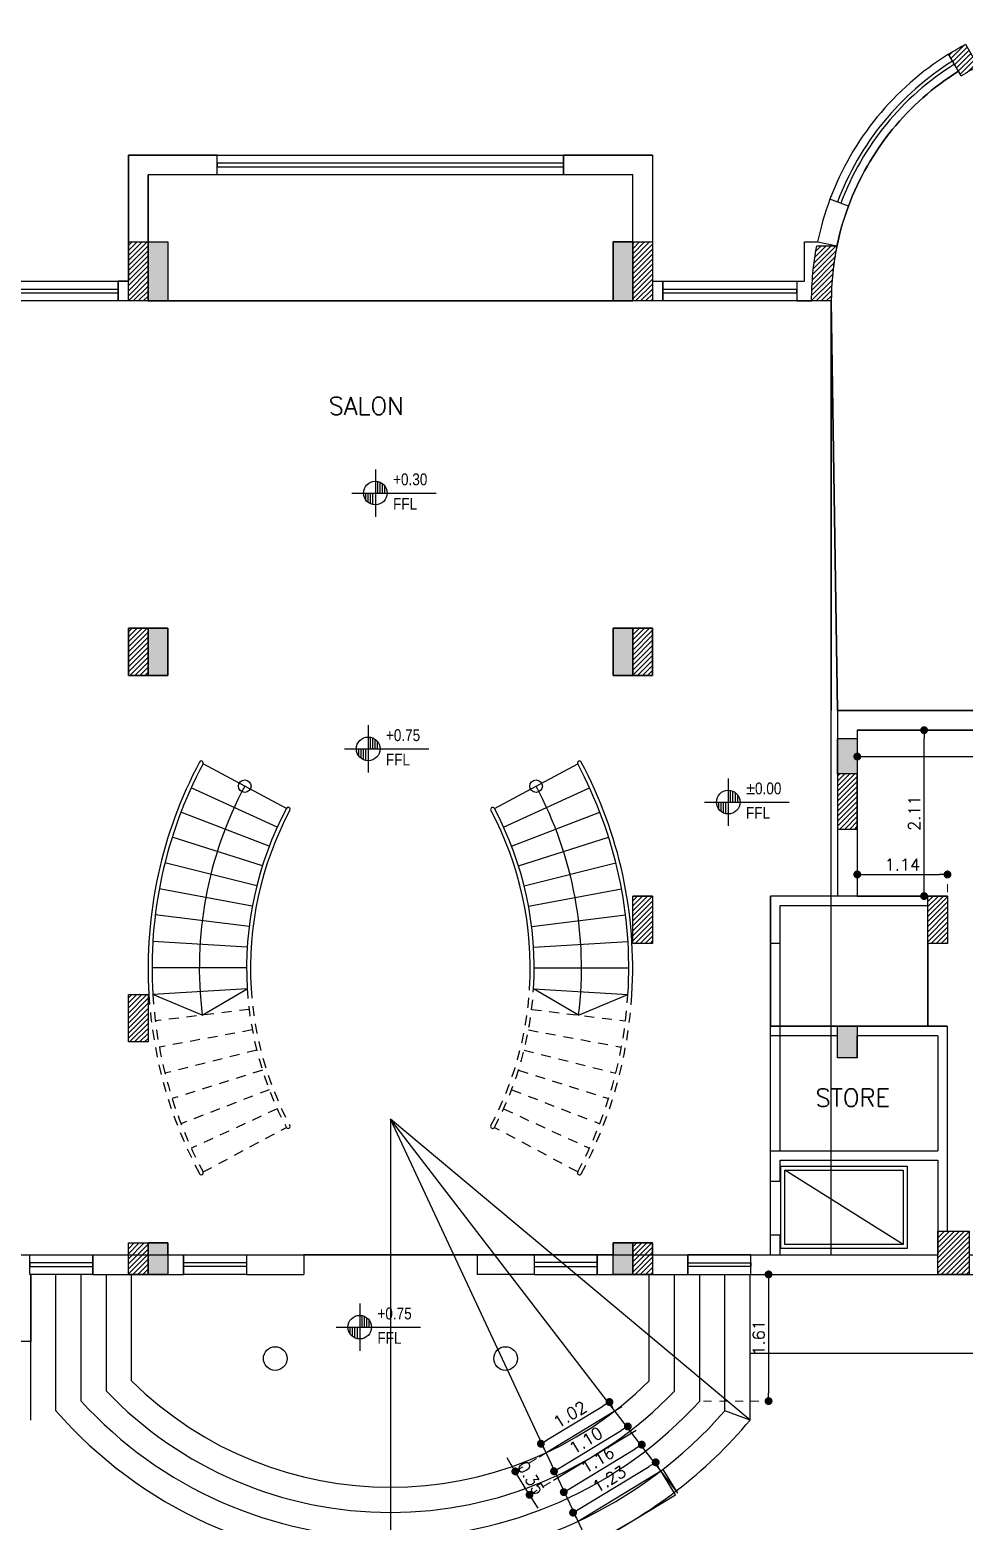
# Model space of a CAD drawing. Header units: metres. Extents: x 2217 to 2595, y -381 to -273.
# Drawn here: x 2545.31 to 2557.17, y -358.54 to -339.62 of the extents above; entities that cross this region are included whole.
import ezdxf

# ---------------------------------------------------------------- set-up
doc = ezdxf.new("R2010")
doc.units = ezdxf.units.M
doc.header["$LTSCALE"] = 0.5
doc.header["$MEASUREMENT"] = 0
doc.header["$PDMODE"] = 3
doc.header["$PDSIZE"] = -1
doc.linetypes.add('DOT2', pattern=[0.125, 0, -0.125])
doc.linetypes.add('HIDDEN', pattern=[0.375, 0.25, -0.125])
for name, color, linetype in [('A-COL', 11, 'Continuous'), ('A-COLH', 1, 'Continuous'), ('A-LVL', 4, 'Continuous'), ('A-LVL-50', 4, 'Continuous'), ('A-STR', 115, 'Continuous'), ('A-WIN', 132, 'Continuous'), ('ceramic', 6, 'Continuous')]:
    doc.layers.add(name, color=color, linetype=linetype)
doc.layers.add('A-Wall', color=7, linetype='Continuous', lineweight=30)
doc.styles.add('ROMANS', font='romans.shx')
doc.styles.add('S100', font='romans.shx', dxfattribs={"width": 0.9})
doc.styles.add('TECHNIC', font='technic_.ttf')
doc.dimstyles.new('dim50', dxfattribs={"dimscale": 50, "dimtxt": 0.003, "dimasz": 0.002, "dimexe": 0.001, "dimexo": 0.001, "dimgap": 0.001, "dimtad": 1, "dimzin": 0, "dimdsep": 46, "dimtxsty": 'ROMANS', "dimblk": 'DOT', "dimcen": 0, "dimclrd": 5, "dimclre": 1, "dimclrt": 7, "dimadec": 0, "dimazin": 0, "dimtfac": 1, "dimtix": 1, "dimtmove": 2, "dimatfit": 3, "dimldrblk": 'DTICK', "dimfxl": 1, "dimtolj": 1, "dimtzin": 0, "dimlwe": 20, "dimarcsym": 0})
pattern_1 = [(45, (-727.746475, -1998.83578), (-0.0318198052, 0.0318198052), [])]
pattern_2 = [(45, (-745.896475, -1998.83578), (-0.0318198052, 0.0318198052), [])]

# ---------------------------------------------------------------- blocks, each defined once
blk = doc.blocks.new('A$C1746cf11')
at = {"layer": 'A-COL', "ltscale": 0.5}
h = blk.add_hatch(color=4, dxfattribs=at)
h.paths.add_polyline_path([(12.25, 13.1), (12, 13.1), (12, 12.7), (12.25, 12.7)])
h.paths.add_polyline_path([(12.25, 12.7), (12, 12.7), (12, 12.35), (12.25, 12.35)])
h = blk.add_hatch(color=4, dxfattribs=at)
h.paths.add_polyline_path([(18.15, 13.1), (17.9, 13.1), (17.9, 12.7), (18.15, 12.7)])
h.paths.add_polyline_path([(18.15, 12.7), (17.9, 12.7), (17.9, 12.35), (18.15, 12.35)])
h = blk.add_hatch(color=4, dxfattribs=at)
h.paths.add_polyline_path([(12.25, 8.2), (12, 8.2), (12, 7.9), (12.25, 7.9)])
h.paths.add_polyline_path([(12.25, 7.9), (12, 7.9), (12, 7.6), (12.25, 7.6)])
h = blk.add_hatch(color=4, dxfattribs=at)
h.paths.add_polyline_path([(18.15, 8.2), (17.9, 8.2), (17.9, 7.9), (18.15, 7.9)])
h.paths.add_polyline_path([(18.15, 7.9), (17.9, 7.9), (17.9, 7.6), (18.15, 7.6)])
for points in [[(21, 6.35), (20.75, 6.35), (20.75, 6.8), (21, 6.8)], [(21, 3.148), (20.88, 3.148), (20.88, 3.148), (20.75, 3.148), (20.75, 2.748), (21, 2.748)]]:
    blk.add_hatch(color=4, dxfattribs=at).paths.add_polyline_path(points)
h = blk.add_hatch(color=4, dxfattribs=at)
h.paths.add_polyline_path([(12.25, 0.4), (12, 0.4), (12, 0.3), (12.25, 0.3)])
h.paths.add_polyline_path([(12.25, 0.3), (12, 0.3), (12, 0), (12.25, 0)])
h = blk.add_hatch(color=4, dxfattribs=at)
h.paths.add_polyline_path([(18.15, 0.4), (17.9, 0.4), (17.9, 0.3), (18.15, 0.3)])
h.paths.add_polyline_path([(18.15, 0.3), (17.9, 0.3), (17.9, 0), (18.15, 0)])
at = {"layer": 'A-COLH', "ltscale": 0.5}
h = blk.add_hatch(dxfattribs=at)
h.set_pattern_fill('ANSI31', color=256, scale=0.36)
h.set_pattern_definition(pattern_2)
h.paths.add_polyline_path([(11.75, 13.1), (12, 13.1), (12, 12.35), (11.75, 12.35)])
h = blk.add_hatch(dxfattribs=at)
h.set_pattern_fill('ANSI31', color=256, scale=0.36)
h.set_pattern_definition(pattern_1)
h.paths.add_polyline_path([(18.15, 13.1), (18.4, 13.1), (18.4, 12.35), (18.15, 12.35)])
h = blk.add_hatch(dxfattribs=at)
h.set_pattern_fill('ANSI31', color=256, scale=0.36)
h.set_pattern_definition(pattern_1)
edge = h.paths.add_edge_path()
edge.add_line((20.67, 12.35), (20.42, 12.35))
edge.add_arc((24.11, 12.35), 3.69, 169.0646, 180, ccw=False)
edge.add_line((20.487, 13.05), (20.742, 13.05))
edge.add_arc((24.11, 12.35), 3.44, 168.259, 180)
h = blk.add_hatch(dxfattribs=at)
h.set_pattern_fill('ANSI31', color=256, scale=0.36)
h.set_pattern_definition(pattern_2)
h.paths.add_polyline_path([(11.75, 8.2), (12, 8.2), (12, 7.6), (11.75, 7.6)])
h = blk.add_hatch(dxfattribs=at)
h.set_pattern_fill('ANSI31', color=256, scale=0.36)
h.set_pattern_definition(pattern_1)
h.paths.add_polyline_path([(18.15, 8.2), (18.4, 8.2), (18.4, 7.6), (18.15, 7.6)])
h = blk.add_hatch(dxfattribs=at)
h.set_pattern_fill('ANSI31', color=256, scale=0.36)
h.set_pattern_definition(pattern_1)
h.paths.add_polyline_path([(21, 6.35), (20.75, 6.35), (20.75, 5.65), (21, 5.65)])
h = blk.add_hatch(dxfattribs=at)
h.set_pattern_fill('ANSI31', color=256, scale=0.36)
h.set_pattern_definition(pattern_1)
h.paths.add_polyline_path([(18.15, 4.8), (18.4, 4.8), (18.4, 4.2), (18.15, 4.2)])
h = blk.add_hatch(dxfattribs=at)
h.set_pattern_fill('ANSI31', color=256, scale=0.36)
h.set_pattern_definition(pattern_1)
h.paths.add_polyline_path([(21.895, 4.8), (22.145, 4.8), (22.145, 4.2), (21.895, 4.2)])
h = blk.add_hatch(dxfattribs=at)
h.set_pattern_fill('ANSI31', color=256, scale=0.36)
h.set_pattern_definition(pattern_2)
h.paths.add_polyline_path([(11.75, 3.55), (12, 3.55), (12, 2.95), (11.75, 2.95)])
h = blk.add_hatch(dxfattribs=at)
h.set_pattern_fill('ANSI31', color=256, scale=0.36)
h.set_pattern_definition(pattern_2)
h.paths.add_polyline_path([(11.75, 0.4), (12, 0.4), (12, 0), (11.75, 0)])
h = blk.add_hatch(dxfattribs=at)
h.set_pattern_fill('ANSI31', color=256, scale=0.36)
h.set_pattern_definition(pattern_1)
h.paths.add_polyline_path([(18.15, 0.4), (18.4, 0.4), (18.4, 0), (18.15, 0)])
h = blk.add_hatch(dxfattribs=at)
h.set_pattern_fill('ANSI31', color=256, scale=0.36)
h.set_pattern_definition(pattern_1)
h.paths.add_polyline_path([(22.02, 0.55), (22.42, 0.55), (22.42, 0), (22.02, 0)])
at = {"layer": 'A-COL', "ltscale": 0.5}
for points in [[(11.75, 13.1), (12, 13.1), (12, 12.35), (11.75, 12.35)], [(12, 13.1), (12.25, 13.1), (12.25, 12.35), (12, 12.35)], [(17.9, 13.1), (18.15, 13.1), (18.15, 12.35), (17.9, 12.35)], [(18.15, 13.1), (18.4, 13.1), (18.4, 12.35), (18.15, 12.35)], [(11.75, 8.2), (12, 8.2), (12, 7.6), (11.75, 7.6)], [(12, 8.2), (12.25, 8.2), (12.25, 7.6), (12, 7.6)], [(17.9, 8.2), (18.15, 8.2), (18.15, 7.6), (17.9, 7.6)], [(18.15, 8.2), (18.4, 8.2), (18.4, 7.6), (18.15, 7.6)], [(21, 6.35), (20.75, 6.35), (20.75, 6.8), (21, 6.8)], [(20.75, 5.65), (21, 5.65), (21, 5.8), (21, 6.35), (20.75, 6.35)], [(18.15, 4.8), (18.4, 4.8), (18.4, 4.2), (18.15, 4.2)], [(21.895, 4.8), (22.145, 4.8), (22.145, 4.2), (21.895, 4.2)], [(11.75, 3.55), (12, 3.55), (12, 2.95), (11.75, 2.95)], [(20.75, 3.148), (21, 3.148), (21, 2.748), (20.75, 2.748)], [(11.75, 0.4), (12, 0.4), (12, 0), (11.75, 0)], [(12, 0.4), (12.25, 0.4), (12.25, 0), (12, 0)], [(17.9, 0.4), (18.15, 0.4), (18.15, 0), (17.9, 0)], [(18.15, 0.4), (18.4, 0.4), (18.4, 0), (18.15, 0)], [(22.02, 0.55), (22.42, 0.55), (22.42, 0), (22.02, 0)]]:
    blk.add_lwpolyline(points, close=True, dxfattribs=at)
blk.add_lwpolyline([(20.67, 12.35), (20.42, 12.35, -0.047751), (20.487, 13.05), (20.742, 13.05, 0.051275)], format="xyb", close=True, dxfattribs=at)
blk = doc.blocks.new('LEV')
for p, q in [((0, 400), (0, -400)), ((-400, 0), (1028, 0)), ((-160, -120), (-160, 0)), ((-120, -160), (-120, 0)), ((-80, -183), (-80, 0)), ((-40, -196), (-40, 0)), ((40, 0), (40, 196)), ((80, 0), (80, 183)), ((120, 0), (120, 160)), ((160, 0), (160, 120))]:
    blk.add_line(p, q)
blk.add_circle((0, 0), 200)
at = {"style": 'S100', "width": 0.9, "flags": 12}
for tag, p in [('L', (300, 132)), ('P', (300, -392))]:
    blk.add_attdef(tag, p, '', height=200, dxfattribs=at)
blk = doc.blocks.new('_Dot')
at = {"color": 0, "linetype": 'ByBlock', "lineweight": -2}
blk.add_line((-0.5, 0), (-1, 0), dxfattribs=at)
at = {"color": 0, "linetype": 'ByBlock', "const_width": 0.5}
blk.add_lwpolyline([(-0.25, 0, 1), (0.25, 0, 1)], format="xyb", close=True, dxfattribs=at)
blk = doc.blocks.new('*D279')
at = {"layer": 'A-Wall', "color": 1, "linetype": 'DOT2', "lineweight": 20, "ltscale": 0.5, "transparency": 16777216}
for p, q in [((2556.599, -348.508), (2556.711, -348.508)), ((2556.599, -350.613), (2556.711, -350.613))]:
    blk.add_line(p, q, dxfattribs=at)
at = {"layer": 'A-Wall', "color": 5, "lineweight": -2, "ltscale": 0.5, "transparency": 16777216}
blk.add_line((2556.661, -350.513), (2556.661, -348.608), dxfattribs=at)
at = {"layer": 'DEFPOINTS', "color": 0, "ltscale": 0.5, "transparency": 16777216}
for p in [(2556.549, -348.508), (2556.661, -348.508), (2556.549, -350.613)]:
    blk.add_point(p, dxfattribs=at)
at = {"layer": 'A-Wall', "color": 5, "lineweight": -2, "ltscale": 0.5, "transparency": 16777216, "xscale": 0.1, "yscale": 0.1, "zscale": 0.1}
for p, rotation in [((2556.661, -348.508), 90), ((2556.661, -350.613), 270)]:
    blk.add_blockref('_Dot', p, dxfattribs=dict(at, rotation=rotation))
at = {"layer": 'A-Wall', "color": 7, "ltscale": 0.5, "transparency": 16777216, "insert": (2556.536, -349.561), "char_height": 0.15, "attachment_point": 5, "rotation": 90, "style": 'ROMANS'}
blk.add_mtext('\\A1;2.11', dxfattribs=at)
blk = doc.blocks.new('DTICK')
for p, q in [((-1.21, 0), (1.21, 0)), ((0, 1.21), (0, -1.21))]:
    blk.add_line(p, q)
at = {"color": 3}
blk.add_line((-0.63, -0.63), (0.63, 0.63), dxfattribs=at)
blk = doc.blocks.new('*D280')
at = {"layer": 'A-Wall', "color": 1, "linetype": 'DOT2', "lineweight": 20, "ltscale": 0.5, "transparency": 16777216}
for p, q in [((2555.813, -348.558), (2555.813, -348.893)), ((2560.688, -348.808), (2560.688, -348.893))]:
    blk.add_line(p, q, dxfattribs=at)
at = {"layer": 'A-Wall', "color": 5, "lineweight": -2, "ltscale": 0.5, "transparency": 16777216}
blk.add_line((2555.913, -348.843), (2560.588, -348.843), dxfattribs=at)
at = {"layer": 'DEFPOINTS', "color": 0, "ltscale": 0.5, "transparency": 16777216}
for p in [(2555.813, -348.508), (2560.688, -348.758), (2560.688, -348.843)]:
    blk.add_point(p, dxfattribs=at)
at = {"layer": 'A-Wall', "color": 5, "lineweight": -2, "ltscale": 0.5, "transparency": 16777216, "xscale": 0.1, "yscale": 0.1, "zscale": 0.1, "rotation": 180}
blk.add_blockref('_Dot', (2555.813, -348.843), dxfattribs=at)
at = {"layer": 'A-Wall', "color": 5, "lineweight": -2, "ltscale": 0.5, "transparency": 16777216, "xscale": 0.1, "yscale": 0.1, "zscale": 0.1}
blk.add_blockref('_Dot', (2560.688, -348.843), dxfattribs=at)
at = {"layer": 'A-Wall', "color": 7, "ltscale": 0.5, "transparency": 16777216, "insert": (2558.251, -348.718), "char_height": 0.15, "attachment_point": 5, "style": 'ROMANS'}
blk.add_mtext('\\A1;4.87', dxfattribs=at)
blk = doc.blocks.new('*D281')
at = {"layer": 'A-Wall', "color": 1, "linetype": 'DOT2', "lineweight": 20, "ltscale": 0.5, "transparency": 16777216}
for p, q in [((2555.813, -350.563), (2555.813, -350.289)), ((2556.958, -350.563), (2556.958, -350.289))]:
    blk.add_line(p, q, dxfattribs=at)
at = {"layer": 'A-Wall', "color": 5, "lineweight": -2, "ltscale": 0.5, "transparency": 16777216}
blk.add_line((2555.913, -350.339), (2556.858, -350.339), dxfattribs=at)
at = {"layer": 'DEFPOINTS', "color": 0, "ltscale": 0.5, "transparency": 16777216}
for p in [(2556.958, -350.339), (2555.813, -350.613), (2556.958, -350.613)]:
    blk.add_point(p, dxfattribs=at)
at = {"layer": 'A-Wall', "color": 5, "lineweight": -2, "ltscale": 0.5, "transparency": 16777216, "xscale": 0.1, "yscale": 0.1, "zscale": 0.1, "rotation": 180}
blk.add_blockref('_Dot', (2555.813, -350.339), dxfattribs=at)
at = {"layer": 'A-Wall', "color": 5, "lineweight": -2, "ltscale": 0.5, "transparency": 16777216, "xscale": 0.1, "yscale": 0.1, "zscale": 0.1}
blk.add_blockref('_Dot', (2556.958, -350.339), dxfattribs=at)
at = {"layer": 'A-Wall', "color": 7, "ltscale": 0.5, "transparency": 16777216, "insert": (2556.386, -350.214), "char_height": 0.15, "attachment_point": 5, "style": 'ROMANS'}
blk.add_mtext('\\A1;1.14', dxfattribs=at)
blk = doc.blocks.new('*D285')
at = {"layer": 'A-Wall', "color": 1, "linetype": 'DOT2', "lineweight": 20, "ltscale": 0.5, "transparency": 16777216}
for p, q in [((2553.863, -355.413), (2554.737, -355.413)), ((2553.863, -357.02), (2554.737, -357.02))]:
    blk.add_line(p, q, dxfattribs=at)
at = {"layer": 'A-Wall', "color": 5, "lineweight": -2, "ltscale": 0.5, "transparency": 16777216}
blk.add_line((2554.687, -355.513), (2554.687, -356.92), dxfattribs=at)
at = {"layer": 'DEFPOINTS', "color": 0, "ltscale": 0.5, "transparency": 16777216}
for p in [(2553.813, -355.413), (2553.813, -357.02), (2554.687, -357.02)]:
    blk.add_point(p, dxfattribs=at)
at = {"layer": 'A-Wall', "color": 5, "lineweight": -2, "ltscale": 0.5, "transparency": 16777216, "xscale": 0.1, "yscale": 0.1, "zscale": 0.1}
for p, rotation in [((2554.687, -355.413), 90), ((2554.687, -357.02), 270)]:
    blk.add_blockref('_Dot', p, dxfattribs=dict(at, rotation=rotation))
at = {"layer": 'A-Wall', "color": 7, "ltscale": 0.5, "transparency": 16777216, "insert": (2554.562, -356.217), "char_height": 0.15, "attachment_point": 5, "rotation": 90, "style": 'ROMANS'}
blk.add_mtext('\\A1;1.61', dxfattribs=at)
blk = doc.blocks.new('*D286')
at = {"layer": 'A-Wall', "color": 1, "linetype": 'DOT2', "lineweight": 20, "ltscale": 0.5, "transparency": 16777216}
for p, q in [((2553.295, -357.863), (2553.229, -357.754)), ((2552.246, -358.501), (2552.18, -358.392))]:
    blk.add_line(p, q, dxfattribs=at)
at = {"layer": 'A-Wall', "color": 5, "lineweight": -2, "ltscale": 0.5, "transparency": 16777216}
blk.add_line((2552.291, -358.383), (2553.17, -357.849), dxfattribs=at)
at = {"layer": 'DEFPOINTS', "color": 0, "ltscale": 0.5, "transparency": 16777216}
for p in [(2553.255, -357.797), (2553.321, -357.905), (2552.272, -358.544)]:
    blk.add_point(p, dxfattribs=at)
at = {"layer": 'A-Wall', "color": 5, "lineweight": -2, "ltscale": 0.5, "transparency": 16777216, "xscale": 0.1, "yscale": 0.1, "zscale": 0.1}
for p, rotation in [((2553.255, -357.797), 31.30434731617719), ((2552.206, -358.435), 211.3043473161772)]:
    blk.add_blockref('_Dot', p, dxfattribs=dict(at, rotation=rotation))
at = {"layer": 'A-Wall', "color": 7, "ltscale": 0.5, "transparency": 16777216, "insert": (2552.666, -358.009), "char_height": 0.15, "attachment_point": 5, "rotation": 31.3043, "style": 'ROMANS'}
blk.add_mtext('\\A1;1.23', dxfattribs=at)
blk = doc.blocks.new('*D287')
at = {"layer": 'A-Wall', "color": 5, "lineweight": -2, "ltscale": 0.5, "transparency": 16777216}
blk.add_line((2552.05, -357.859), (2552.815, -357.393), dxfattribs=at)
at = {"layer": 'A-Wall', "color": 1, "linetype": 'DOT2', "lineweight": 20, "ltscale": 0.5, "transparency": 16777216}
for p, q in [((2552.924, -357.379), (2552.875, -357.299)), ((2551.988, -357.948), (2551.939, -357.868))]:
    blk.add_line(p, q, dxfattribs=at)
at = {"layer": 'DEFPOINTS', "color": 0, "ltscale": 0.5, "transparency": 16777216}
for p in [(2552.901, -357.342), (2552.949, -357.422), (2552.014, -357.991)]:
    blk.add_point(p, dxfattribs=at)
at = {"layer": 'A-Wall', "color": 5, "lineweight": -2, "ltscale": 0.5, "transparency": 16777216, "xscale": 0.1, "yscale": 0.1, "zscale": 0.1}
for p, rotation in [((2552.901, -357.342), 31.30434731654671), ((2551.965, -357.911), 211.3043473165467)]:
    blk.add_blockref('_Dot', p, dxfattribs=dict(at, rotation=rotation))
at = {"layer": 'A-Wall', "color": 7, "ltscale": 0.5, "transparency": 16777216, "insert": (2552.368, -357.519), "char_height": 0.15, "attachment_point": 5, "rotation": 31.3043, "style": 'ROMANS'}
blk.add_mtext('\\A1;1.10', dxfattribs=at)
blk = doc.blocks.new('*D288')
at = {"layer": 'A-Wall', "color": 1, "linetype": 'DOT2', "lineweight": 20, "ltscale": 0.5, "transparency": 16777216}
for p, q in [((2552.71, -357.102), (2552.642, -356.989)), ((2551.84, -357.631), (2551.771, -357.518))]:
    blk.add_line(p, q, dxfattribs=at)
at = {"layer": 'A-Wall', "color": 5, "lineweight": -2, "ltscale": 0.5, "transparency": 16777216}
blk.add_line((2551.882, -357.509), (2552.582, -357.084), dxfattribs=at)
at = {"layer": 'DEFPOINTS', "color": 0, "ltscale": 0.5, "transparency": 16777216}
for p in [(2552.668, -357.032), (2552.736, -357.144), (2551.866, -357.674)]:
    blk.add_point(p, dxfattribs=at)
at = {"layer": 'A-Wall', "color": 5, "lineweight": -2, "ltscale": 0.5, "transparency": 16777216, "xscale": 0.1, "yscale": 0.1, "zscale": 0.1}
for p, rotation in [((2552.668, -357.032), 31.30434731652758), ((2551.797, -357.561), 211.3043473165276)]:
    blk.add_blockref('_Dot', p, dxfattribs=dict(at, rotation=rotation))
at = {"layer": 'A-Wall', "color": 7, "ltscale": 0.5, "transparency": 16777216, "insert": (2552.167, -357.19), "char_height": 0.15, "attachment_point": 5, "rotation": 31.3043, "style": 'ROMANS'}
blk.add_mtext('\\A1;1.02', dxfattribs=at)
blk = doc.blocks.new('*D289')
at = {"layer": 'A-Wall', "color": 1, "linetype": 'DOT2', "lineweight": 20, "ltscale": 0.5, "transparency": 16777216}
for p, q in [((2553.1, -357.609), (2553.052, -357.53)), ((2552.111, -358.211), (2552.062, -358.132))]:
    blk.add_line(p, q, dxfattribs=at)
at = {"layer": 'A-Wall', "color": 5, "lineweight": -2, "ltscale": 0.5, "transparency": 16777216}
blk.add_line((2552.174, -358.123), (2552.993, -357.625), dxfattribs=at)
at = {"layer": 'DEFPOINTS', "color": 0, "ltscale": 0.5, "transparency": 16777216}
for p in [(2553.078, -357.573), (2553.126, -357.652), (2552.137, -358.254)]:
    blk.add_point(p, dxfattribs=at)
at = {"layer": 'A-Wall', "color": 5, "lineweight": -2, "ltscale": 0.5, "transparency": 16777216, "xscale": 0.1, "yscale": 0.1, "zscale": 0.1}
for p, rotation in [((2553.078, -357.573), 31.30434731653221), ((2552.088, -358.175), 211.3043473165322)]:
    blk.add_blockref('_Dot', p, dxfattribs=dict(at, rotation=rotation))
at = {"layer": 'A-Wall', "color": 7, "ltscale": 0.5, "transparency": 16777216, "insert": (2552.518, -357.767), "char_height": 0.15, "attachment_point": 5, "rotation": 31.3043, "style": 'ROMANS'}
blk.add_mtext('\\A1;1.16', dxfattribs=at)
blk = doc.blocks.new('*D290')
at = {"layer": 'A-Wall', "color": 1, "linetype": 'DOT2', "lineweight": 20, "ltscale": 0.5, "transparency": 16777216}
for p, q in [((2552.253, -357.438), (2551.431, -357.938)), ((2552.434, -357.736), (2551.611, -358.236))]:
    blk.add_line(p, q, dxfattribs=at)
at = {"layer": 'A-Wall', "color": 5, "lineweight": -2, "ltscale": 0.5, "transparency": 16777216}
for p, q in [((2551.422, -357.827), (2551.37, -357.741)), ((2551.654, -358.21), (2551.473, -357.912)), ((2551.706, -358.295), (2551.758, -358.38))]:
    blk.add_line(p, q, dxfattribs=at)
at = {"layer": 'DEFPOINTS', "color": 0, "ltscale": 0.5, "transparency": 16777216}
for p in [(2552.296, -357.412), (2552.476, -357.71), (2551.473, -357.912)]:
    blk.add_point(p, dxfattribs=at)
at = {"layer": 'A-Wall', "color": 5, "lineweight": -2, "ltscale": 0.5, "transparency": 16777216, "xscale": 0.1, "yscale": 0.1, "zscale": 0.1}
for p, rotation in [((2551.473, -357.912), 301.3043473165653), ((2551.654, -358.21), 121.3043473165652)]:
    blk.add_blockref('_Dot', p, dxfattribs=dict(at, rotation=rotation))
at = {"layer": 'A-Wall', "color": 7, "ltscale": 0.5, "transparency": 16777216, "insert": (2551.671, -357.996), "char_height": 0.15, "attachment_point": 5, "rotation": 301.3043, "style": 'ROMANS'}
blk.add_mtext('\\A1;0.35', dxfattribs=at)
blk = doc.blocks.new('*D318')
at = {"layer": 'ceramic', "color": 5, "lineweight": -2, "ltscale": 0.5, "transparency": 16777216}
for p, q in [((2571.034, -352.616), (2574.918, -348.658)), ((2281.125, -354.984), (2281.125, -356.062))]:
    blk.add_line(p, q, dxfattribs=at)
at = {"layer": 'ceramic', "color": 1, "linetype": 'DOT2', "lineweight": 20, "ltscale": 0.5, "transparency": 16777216}
for p, q in [((2574.955, -348.554), (2574.953, -348.551)), ((2570.931, -352.655), (2570.928, -352.653)), ((2281.34, -354.884), (2281.075, -354.884)), ((2281.34, -356.162), (2281.075, -356.162))]:
    blk.add_line(p, q, dxfattribs=at)
at = {"layer": 'DEFPOINTS', "color": 0, "ltscale": 0.5, "transparency": 16777216}
for p in [(2574.988, -348.586), (2574.991, -348.589), (2570.966, -352.69), (2281.39, -354.884), (2281.125, -356.162), (2281.39, -356.162)]:
    blk.add_point(p, dxfattribs=at)
at = {"layer": 'ceramic', "color": 5, "lineweight": -2, "ltscale": 0.5, "transparency": 16777216, "xscale": 0.1, "yscale": 0.1, "zscale": 0.1}
for p, rotation in [((2574.988, -348.586), 45.54088658833057), ((2570.964, -352.688), 225.5408865883306), ((2281.125, -354.884), 90), ((2281.125, -356.162), 270)]:
    blk.add_blockref('_Dot', p, dxfattribs=dict(at, rotation=rotation))
at = {"layer": 'ceramic', "color": 7, "ltscale": 0.5, "transparency": 16777216, "char_height": 0.15, "attachment_point": 5, "style": 'ROMANS'}
for s, insert, rotation in [('\\A1;5.75', (2572.887, -350.55), 45.5409), ('\\A1;1.28', (2281, -355.523), 90)]:
    blk.add_mtext(s, dxfattribs=dict(at, insert=insert, rotation=rotation))

msp = doc.modelspace()

# ---------------------------------------------------------------- hatches: boundary and pattern name
at = {"layer": 'A-COLH', "ltscale": 0.5}
h = msp.add_hatch(dxfattribs=at)
h.set_pattern_fill('ANSI31', color=256, scale=0.36)
h.set_pattern_definition([(45, (1807.066657, -2354.248843), (-0.0318198052, 0.0318198052), [])])
edge = h.paths.add_edge_path()
edge.add_arc((2558.9582, -343.1237), 3.44, 117.91757, 122.08243)
edge.add_line((2557.131, -340.2091), (2556.9709, -339.9318))
edge.add_arc((2558.9582, -343.1237), 3.76, 118.09487, 121.90513, ccw=False)
edge.add_line((2557.1874, -339.8068), (2557.3475, -340.0841))

# ---------------------------------------------------------------- linework, layer by layer
at = {"layer": 'A-COL', "ltscale": 0.5}
msp.add_lwpolyline([(2557.3475, -340.0841, 0.0181746), (2557.131, -340.2091), (2556.9709, -339.9318, -0.0166269), (2557.1874, -339.8068)], format="xyb", close=True, dxfattribs=at)
at = {"layer": 'A-STR'}
for p, q in [((2548.569, -349.5008), (2547.5102, -348.9361)), ((2551.2072, -349.5008), (2552.2661, -348.9361)), ((2548.4522, -349.7369), (2547.3608, -349.238)), ((2551.324, -349.7369), (2552.4154, -349.238)), ((2548.3501, -349.9796), (2547.2302, -349.5486)), ((2551.4261, -349.9796), (2552.546, -349.5486)), ((2548.2631, -350.2282), (2547.1189, -349.8665)), ((2551.5132, -350.2282), (2552.6574, -349.8665)), ((2548.1914, -350.4817), (2547.0273, -350.1907)), ((2551.5848, -350.4817), (2552.749, -350.1907)), ((2548.1354, -350.7391), (2546.9556, -350.5199)), ((2551.6408, -350.7391), (2552.8206, -350.5199)), ((2548.0953, -350.9994), (2546.9043, -350.8529)), ((2551.681, -350.9994), (2552.872, -350.8529)), ((2548.0712, -351.2617), (2546.8734, -351.1884)), ((2551.7051, -351.2617), (2552.9029, -351.1884)), ((2548.0631, -351.5249), (2546.8631, -351.5251)), ((2551.7131, -351.5249), (2552.9131, -351.5251)), ((2548.0712, -351.7882), (2546.8734, -351.8615)), ((2547.4999, -352.1236), (2546.8734, -351.8615)), ((2547.4998, -352.1237), (2548.0712, -351.7882)), ((2551.7051, -351.7882), (2552.9029, -351.8615)), ((2552.2765, -352.1237), (2551.7051, -351.7882)), ((2552.2763, -352.1236), (2552.9029, -351.8615))]:
    msp.add_line(p, q, dxfattribs=at)
at = {"layer": 'A-STR', "linetype": 'HIDDEN'}
for p, q in [((2548.0953, -352.0505), (2546.9043, -352.197)), ((2551.681, -352.0505), (2552.872, -352.197)), ((2548.1354, -352.3108), (2546.9556, -352.5299)), ((2551.6408, -352.3108), (2552.8206, -352.5299)), ((2548.1914, -352.5681), (2547.0273, -352.8591)), ((2551.5848, -352.5681), (2552.749, -352.8591)), ((2548.2631, -352.8216), (2547.1189, -353.1833)), ((2551.5132, -352.8216), (2552.6574, -353.1833)), ((2548.3501, -353.0702), (2547.2302, -353.5013)), ((2551.4261, -353.0702), (2552.546, -353.5013)), ((2548.4522, -353.313), (2547.3608, -353.8118)), ((2551.324, -353.313), (2552.4154, -353.8118)), ((2547.5107, -354.1135), (2548.5695, -353.5488)), ((2552.2656, -354.1135), (2551.2067, -353.5488))]:
    msp.add_line(p, q, dxfattribs=at)
at = {"layer": 'A-STR', "ltscale": 0.5}
msp.add_line((2556.3958, -355.0339), (2554.8931, -354.0905), dxfattribs=at)
for points in [[(2556.4458, -355.0839), (2554.8431, -355.0839), (2554.8431, -354.0405), (2556.4458, -354.0405)], [(2556.3958, -355.0339), (2554.8931, -355.0339), (2554.8931, -354.0905), (2556.3958, -354.0905)]]:
    msp.add_lwpolyline(points, close=True, dxfattribs=at)
for centre in [(2548.0396, -349.2184), (2551.7367, -349.2184)]:
    msp.add_circle(centre, 0.0797, dxfattribs=at)
at = {"layer": 'A-STR'}
for centre, radius, start, end in [((2552.3631, -351.5243), 5.55, 151.92751, 183.51292), ((2552.3631, -351.5243), 5.5, 151.92751, 183.51478), ((2547.4881, -348.9243), 0.025, 331.92751, 151.92751), ((2552.2881, -348.9243), 0.025, 28.07249, 208.07249), ((2547.4131, -351.5243), 5.5, 356.48522, 28.07249), ((2547.4131, -351.5243), 5.55, 356.48708, 28.07249), ((2552.3631, -351.5243), 4.9, 151.92751, 187.0256), ((2547.4131, -351.5243), 4.9, 352.9744, 28.07249), ((2552.3631, -351.5243), 4.3, 151.92751, 183.50179), ((2552.3631, -351.5243), 4.25, 151.92751, 183.50179), ((2548.5911, -349.5125), 0.025, 331.92751, 151.92751), ((2551.1852, -349.5125), 0.025, 28.07249, 208.07249), ((2547.4131, -351.5243), 4.25, 356.49821, 28.07249), ((2547.4131, -351.5243), 4.3, 356.49821, 28.07249), ((2548.5911, -353.5361), 0.025, 208.07249, 28.07249), ((2551.1852, -353.5361), 0.025, 151.92751, 331.92751), ((2547.4887, -354.1253), 0.025, 208.07249, 28.07249), ((2552.2876, -354.1253), 0.025, 151.92751, 331.92751)]:
    msp.add_arc(centre, radius, start, end, dxfattribs=at)
at = {"layer": 'A-STR', "linetype": 'HIDDEN'}
for centre, radius, start, end in [((2552.3631, -351.5243), 5.55, 183.51292, 208.08385), ((2552.3631, -351.5243), 5.5, 183.51478, 208.08396), ((2552.3631, -351.5243), 4.3, 183.50179, 208.07249), ((2552.3631, -351.5243), 4.25, 183.51838, 208.07249), ((2547.4131, -351.5243), 4.25, 331.92751, 356.48162), ((2547.4131, -351.5243), 4.3, 331.92751, 356.49821), ((2547.4131, -351.5243), 5.5, 331.91604, 356.48522), ((2547.4131, -351.5243), 5.55, 331.91615, 356.48708)]:
    msp.add_arc(centre, radius, start, end, dxfattribs=at)
at = {"layer": 'A-Wall', "ltscale": 0.5}
for p, q in [((2546.5631, -341.2131), (2546.5631, -342.8131)), ((2547.6904, -341.2131), (2546.5631, -341.2131)), ((2553.2131, -341.2131), (2552.0858, -341.2131)), ((2553.2131, -341.2131), (2553.2131, -342.8131)), ((2547.6904, -341.4631), (2546.8131, -341.4631)), ((2546.8131, -342.3131), (2546.8131, -341.4631)), ((2552.9631, -341.4631), (2552.0858, -341.4631)), ((2552.9631, -342.3131), (2552.9631, -341.4631)), ((2555.701, -341.8584), (2555.4661, -341.7727)), ((2546.8131, -342.3131), (2547.0631, -342.3131)), ((2547.0631, -342.3131), (2547.0631, -343.0631)), ((2552.9631, -342.3131), (2552.7131, -342.3131)), ((2552.7131, -342.3131), (2552.7131, -343.0631)), ((2552.7131, -342.3131), (2552.7131, -343.0631)), ((2555.1431, -342.8131), (2555.1431, -342.3131)), ((2555.1431, -342.3131), (2555.3102, -342.3131)), ((2546.5631, -342.8131), (2546.4324, -342.8131)), ((2553.2131, -342.8131), (2553.3439, -342.8131)), ((2555.0443, -342.8131), (2555.0443, -343.0631)), ((2555.0443, -342.8131), (2555.1431, -342.8131)), ((2547.0631, -343.0631), (2546.4324, -343.0631)), ((2553.3439, -343.0631), (2552.7131, -343.0631)), ((2555.4831, -343.0631), (2555.0443, -343.0631)), ((2555.4831, -343.0631), (2555.4831, -348.2581)), ((2555.5631, -348.2581), (2555.4831, -343.0631)), ((2547.0631, -347.2131), (2546.5631, -347.2131)), ((2546.5631, -347.2131), (2546.5631, -347.8131)), ((2547.0631, -347.8131), (2547.0631, -347.2131)), ((2553.2131, -347.2131), (2552.7131, -347.2131)), ((2552.7131, -347.2131), (2552.7131, -347.8131)), ((2553.2131, -347.8131), (2553.2131, -347.2131)), ((2546.5631, -347.8131), (2547.0631, -347.8131)), ((2552.7131, -347.8131), (2553.2131, -347.8131)), ((2555.5631, -348.2581), (2555.5631, -350.6131)), ((2566.0874, -348.2581), (2555.5631, -348.2581)), ((2555.8131, -348.5081), (2555.8131, -350.6131)), ((2555.8131, -348.5081), (2560.6881, -348.5081)), ((2553.2131, -350.6131), (2552.9631, -350.6131)), ((2555.5631, -350.6131), (2554.7131, -350.6131)), ((2554.7131, -353.8431), (2554.7131, -350.6131)), ((2554.8331, -350.7331), (2556.7081, -350.7331)), ((2554.8331, -353.8431), (2554.8331, -350.7331)), ((2556.9581, -350.6131), (2555.8131, -350.6131)), ((2556.7081, -351.2131), (2556.7081, -350.7331)), ((2556.9581, -350.6131), (2556.9581, -351.2131)), ((2554.8331, -351.2131), (2554.7131, -351.2131)), ((2556.9581, -351.2131), (2556.7081, -351.2131)), ((2556.9531, -352.2647), (2554.7131, -352.2647)), ((2556.9531, -352.2647), (2556.9531, -354.8631)), ((2555.5631, -352.3847), (2554.7131, -352.3847)), ((2555.5631, -352.6647), (2555.5631, -352.3847)), ((2556.8331, -352.3847), (2555.8131, -352.3847)), ((2556.8331, -352.3847), (2556.8331, -353.8431)), ((2555.8131, -352.6647), (2555.5631, -352.6647)), ((2549.8881, -353.4416), (2549.8881, -359.9854)), ((2552.4074, -358.8336), (2549.8881, -353.4416)), ((2553.5165, -358.1591), (2549.8881, -353.4416)), ((2554.453, -357.2602), (2549.8881, -353.4416)), ((2554.7131, -353.8431), (2556.8331, -353.8431)), ((2554.7131, -355.1631), (2554.7131, -353.8431)), ((2554.8331, -353.9631), (2556.8331, -353.9631)), ((2554.8331, -354.2347), (2554.8331, -353.9631)), ((2556.8331, -353.9631), (2556.8331, -355.1631)), ((2556.8331, -353.9631), (2556.8331, -355.1631)), ((2554.7131, -355.1631), (2554.7131, -354.9131)), ((2554.8331, -355.1631), (2554.8331, -354.9131)), ((2556.9531, -354.8631), (2557.2331, -354.8631)), ((2547.0631, -355.0131), (2546.8131, -355.0131)), ((2547.0631, -355.1631), (2547.0631, -355.0131)), ((2553.2131, -355.0131), (2552.7131, -355.0131)), ((2552.7131, -355.0131), (2552.7131, -355.1631)), ((2553.2131, -355.1631), (2553.2131, -355.0131)), ((2543.1879, -355.1631), (2545.3122, -355.1631)), ((2545.3122, -355.4131), (2545.3122, -355.1631)), ((2546.1122, -355.1631), (2546.5631, -355.1631)), ((2546.1122, -355.4131), (2546.1122, -355.1631)), ((2547.0631, -355.1631), (2547.2631, -355.1631)), ((2548.0631, -355.1631), (2548.7881, -355.1631)), ((2550.9881, -355.1631), (2548.7881, -355.1631)), ((2551.7131, -355.1631), (2550.9881, -355.1631)), ((2552.7131, -355.1631), (2552.5131, -355.1631)), ((2553.2131, -355.1631), (2553.6641, -355.1631)), ((2553.6641, -355.4131), (2553.6641, -355.1631)), ((2554.4641, -355.1631), (2554.7131, -355.1631)), ((2554.4641, -355.4131), (2554.4641, -355.1631)), ((2554.8331, -355.1631), (2556.8331, -355.1631)), ((2545.3233, -357.2602), (2545.3233, -355.4131)), ((2545.3233, -355.4131), (2545.3233, -356.2631)), ((2545.6433, -357.1422), (2545.6433, -355.4131)), ((2545.9633, -357.0203), (2545.9633, -355.4131)), ((2546.1122, -355.4131), (2547.2631, -355.4131)), ((2546.2833, -356.8941), (2546.2833, -355.4131)), ((2546.6033, -356.7631), (2546.6033, -355.4131)), ((2548.0631, -355.4131), (2548.7881, -355.4131)), ((2551.7131, -355.4131), (2550.9881, -355.4131)), ((2552.5131, -355.4131), (2553.6641, -355.4131)), ((2553.173, -356.7631), (2553.173, -355.4131)), ((2553.493, -356.8941), (2553.493, -355.4131)), ((2553.813, -357.0203), (2553.813, -355.4131)), ((2554.133, -357.1422), (2554.133, -355.4131)), ((2554.453, -357.2602), (2554.453, -355.4131)), ((2554.4641, -355.4131), (2557.4356, -355.4131)), ((2545.3233, -356.2631), (2533.8131, -356.2631)), ((2554.4641, -356.4131), (2565.9843, -356.4131)), ((2551.7761, -357.7283), (2552.8256, -357.0901)), ((2554.453, -357.2602), (2554.133, -357.1422)), ((2551.9569, -358.0255), (2553.0063, -357.3873)), ((2552.272, -358.5436), (2553.3214, -357.9054)), ((2553.5051, -358.2075), (2553.3214, -357.9054)), ((2553.535, -358.1894), (2553.3512, -357.8873)), ((2552.4557, -358.8457), (2553.5051, -358.2075))]:
    msp.add_line(p, q, dxfattribs=at)
at = {"layer": 'A-Wall'}
for p, q in [((2547.6904, -341.4631, -20.303), (2547.6904, -341.2131, -20.303)), ((2552.0858, -341.4631), (2552.0858, -341.2131)), ((2546.4324, -343.0631), (2546.4324, -342.8131)), ((2553.3439, -342.8131), (2553.3439, -343.0631)), ((2555.8131, -352.6647), (2555.8131, -352.3847)), ((2554.8331, -354.2347), (2554.7131, -354.2347)), ((2554.8331, -354.9131), (2554.7131, -354.9131)), ((2547.2631, -355.1631), (2547.2631, -355.4131)), ((2548.0631, -355.1631), (2548.0631, -355.4131)), ((2548.7881, -355.1631), (2548.7881, -355.4131)), ((2550.9881, -355.1631), (2550.9881, -355.4131)), ((2551.7131, -355.1631), (2551.7131, -355.4131)), ((2552.5131, -355.1631), (2552.5131, -355.4131))]:
    msp.add_line(p, q, dxfattribs=at)
at = {"layer": 'A-Wall', "ltscale": 0.5}
for points in [[(2564.7131, -342.5631), (2564.0861, -342.5631), (2563.2861, -342.5631), (2563.2861, -342.5631), (2562.5791, -342.5631, -0.033993), (2562.6131, -343.0631), (2562.3631, -343.0631, 0.0512747), (2562.2912, -342.3631, 0.034244), (2562.1641, -341.9099, 0.1688298), (2560.7502, -340.1484), (2560.7152, -340.2091, 0.0181746), (2560.4987, -340.0841), (2560.5337, -340.0234, 0.2485641), (2557.3125, -340.0234), (2557.3475, -340.0841, 0.0181746), (2557.131, -340.2091), (2557.096, -340.1484, 0.1647337), (2555.701, -341.8584, 0.089685), (2555.4831, -343.0631), (2555.5631, -348.2581), (2564.7131, -348.2581)], [(2564.7131, -342.5631), (2564.0861, -342.5631), (2563.2861, -342.5631), (2563.2861, -342.5631), (2562.5791, -342.5631, -0.033993), (2562.6131, -343.0631), (2562.3631, -343.0631, 0.0512747), (2562.2912, -342.3631, 0.034244), (2562.1641, -341.9099, 0.1688298), (2560.7502, -340.1484), (2560.7152, -340.2091, 0.0181746), (2560.4987, -340.0841), (2560.5337, -340.0234, 0.2485641), (2557.3125, -340.0234), (2557.3475, -340.0841, 0.0181746), (2557.131, -340.2091), (2557.096, -340.1484, 0.1647337), (2555.701, -341.8584, 0.089685), (2555.4831, -343.0631), (2555.5631, -348.2581), (2564.7131, -348.2581)], [(2557.3475, -340.0841, 0.0181746), (2557.131, -340.2091), (2556.9709, -339.9318, -0.0166269), (2557.1874, -339.8068)]]:
    msp.add_lwpolyline(points, format="xyb", close=True, dxfattribs=at)
for points in [[(2544.6324, -342.8131), (2546.4324, -342.8131), (2546.5631, -342.8131), (2546.5631, -342.3131), (2546.5631, -341.2131), (2547.6904, -341.2131), (2552.0858, -341.2131), (2553.2131, -341.2131), (2553.2131, -342.8131), (2553.3439, -342.8131), (2555.0443, -342.8131), (2555.0443, -343.0631), (2555.2331, -343.0631, -0.0477509), (2555.3001, -342.3631), (2555.5551, -342.3631, -0.0382344), (2555.701, -341.8584, -0.1647337), (2557.096, -340.1484), (2556.9709, -339.9318, -0.0166269), (2557.1874, -339.8068)], [(2544.6324, -342.8131), (2546.4324, -342.8131), (2546.5631, -342.8131), (2546.5631, -341.2131), (2547.6904, -341.2131), (2552.0858, -341.2131), (2553.2131, -341.2131), (2553.2131, -342.8131), (2553.3439, -342.8131), (2555.0443, -342.8131), (2555.1431, -342.8131), (2555.1431, -342.3131), (2555.3102, -342.3131), (2555.5551, -342.3631, -0.0382344), (2555.701, -341.8584, -0.1647337), (2557.096, -340.1484), (2556.9709, -339.9318, -0.0166269), (2557.1874, -339.8068)]]:
    msp.add_lwpolyline(points, format="xyb", dxfattribs=at)
for points in [[(2546.8131, -343.0631), (2552.9631, -343.0631), (2552.9631, -341.4631), (2546.8131, -341.4631)], [(2544.3331, -355.1631), (2555.4831, -355.1631), (2555.4831, -343.0631), (2544.3331, -343.0631)], [(2560.6881, -348.7581), (2560.6881, -348.5081), (2555.8131, -348.5081), (2555.8131, -350.6131), (2556.7081, -350.6131), (2556.7081, -350.6131), (2556.9581, -350.6131), (2556.9581, -350.6131), (2556.9581, -351.2131), (2556.7081, -351.2131), (2556.7081, -352.2647), (2556.9531, -352.2647), (2556.9531, -354.8631), (2557.2331, -354.8631), (2557.2331, -355.1631), (2557.4356, -355.1631), (2560.2356, -355.1631), (2560.4381, -355.1631), (2560.4381, -354.6131), (2560.6881, -354.6131)], [(2554.7131, -352.2647), (2556.7081, -352.2647), (2556.7081, -350.6131), (2554.7131, -350.6131)]]:
    msp.add_lwpolyline(points, close=True, dxfattribs=at)
for centre in [(2548.4265, -356.4801), (2551.3498, -356.4801)]:
    msp.add_circle(centre, 0.15, dxfattribs=at)
for centre, radius, start, end in [((2558.9231, -343.0631), 3.69, 159.53154, 168.2728), ((2558.9231, -343.0631), 3.44, 159.50055, 180), ((2549.8881, -353.4416), 4.6715, 225.3172, 314.6828), ((2549.8881, -353.4416), 5.3115, 222.35827, 317.64173), ((2549.8881, -353.4416), 4.9915, 223.76274, 316.23726), ((2549.8881, -353.4416), 5.6315, 221.08109, 318.91891), ((2549.8881, -353.4416), 5.9515, 295.04348, 320.08696)]:
    msp.add_arc(centre, radius, start, end, dxfattribs=at)
at = {"layer": 'A-WIN'}
for points in [[(2547.6904, -341.2131), (2552.0858, -341.2131), (2552.0858, -341.4631), (2547.6904, -341.4631)], [(2552.0858, -341.3155), (2547.6904, -341.3155), (2547.6904, -341.3606), (2552.0858, -341.3606)], [(2544.6324, -342.8131), (2546.4324, -342.8131), (2546.4324, -343.0631), (2544.6324, -343.0631)], [(2555.0443, -343.0631), (2553.3439, -343.0631), (2553.3439, -342.8131), (2555.0443, -342.8131)], [(2546.4324, -342.9155), (2544.6324, -342.9155), (2544.6324, -342.9606), (2546.4324, -342.9606)], [(2553.3439, -342.9606), (2555.0443, -342.9606), (2555.0443, -342.9155), (2553.3439, -342.9155)], [(2545.3122, -355.1631), (2546.1122, -355.1631), (2546.1122, -355.4131), (2545.3122, -355.4131)], [(2546.1122, -355.2655), (2545.3122, -355.2655), (2545.3122, -355.3106), (2546.1122, -355.3106)], [(2554.4641, -355.1631), (2553.6641, -355.1631), (2553.6641, -355.4131), (2554.4641, -355.4131)], [(2553.6641, -355.2655), (2554.4641, -355.2655), (2554.4641, -355.3106), (2553.6641, -355.3106)]]:
    msp.add_lwpolyline(points, close=True, dxfattribs=at)
at = {"layer": 'A-WIN', "ltscale": 0.5}
for points in [[(2548.0631, -355.4131), (2547.2631, -355.4131), (2547.2631, -355.1631), (2548.0631, -355.1631)], [(2547.2631, -355.2629), (2548.0631, -355.2629), (2548.0631, -355.3133), (2547.2631, -355.3133)], [(2551.7131, -355.4131), (2552.5131, -355.4131), (2552.5131, -355.1631), (2551.7131, -355.1631)], [(2552.5131, -355.2629), (2551.7131, -355.2629), (2551.7131, -355.3133), (2552.5131, -355.3133)]]:
    msp.add_lwpolyline(points, close=True, dxfattribs=at)
at = {"layer": 'A-WIN'}
for centre, radius, start, end in [((2558.9228, -343.0628), 3.6895, 121.93883, 159.53396), ((2558.9231, -343.0631), 3.5876, 121.99673, 159.53149), ((2558.9231, -343.0631), 3.5424, 122.02219, 159.50055), ((2558.9231, -343.0631), 3.44, 122.08243, 159.50055)]:
    msp.add_arc(centre, radius, start, end, dxfattribs=at)

# ---------------------------------------------------------------- block references
at = {"layer": 'A-LVL-50'}
ref = msp.add_blockref('LEV', (2549.6971, -345.5), dxfattribs=dict(at, xscale=0.0007500000028813499, yscale=0.0007500000028813499, zscale=0.0007500000028813499))
ref.add_attrib('L', '+0.30', (2549.9221, -345.4012), dxfattribs={"layer": '0', "height": 0.15, "style": 'TECHNIC', "flags": 12})
ref.add_attrib('P', 'FFL', (2549.9218, -345.7112), dxfattribs={"layer": '0', "height": 0.15, "style": 'TECHNIC', "flags": 12})
ref = msp.add_blockref('LEV', (2549.6064, -348.7452), dxfattribs=dict(at, xscale=0.0007500000028813499, yscale=0.0007500000028813499, zscale=0.0007500000028813499))
ref.add_attrib('L', '+0.75', (2549.8314, -348.6463), dxfattribs={"layer": '0', "height": 0.15, "style": 'TECHNIC', "flags": 12})
ref.add_attrib('P', 'FFL', (2549.831, -348.9564), dxfattribs={"layer": '0', "height": 0.15, "style": 'TECHNIC', "flags": 12})
ref = msp.add_blockref('LEV', (2554.1754, -349.4211), dxfattribs=dict(at, xscale=0.0007500000028813499, yscale=0.0007500000028813499, zscale=0.0007500000028813499))
ref.add_attrib('L', '%%P0.00', (2554.4004, -349.3222), dxfattribs={"layer": '0', "height": 0.15, "style": 'TECHNIC', "flags": 12})
ref.add_attrib('P', 'FFL', (2554.4, -349.6323), dxfattribs={"layer": '0', "height": 0.15, "style": 'TECHNIC', "flags": 12})
ref = msp.add_blockref('LEV', (2549.4986, -356.0824), dxfattribs=dict(at, xscale=0.0007500000028813499, yscale=0.0007500000028813499, zscale=0.0007500000028813499))
ref.add_attrib('L', '+0.75', (2549.7236, -355.9835), dxfattribs={"layer": '0', "height": 0.15, "style": 'TECHNIC', "flags": 12})
ref.add_attrib('P', 'FFL', (2549.7233, -356.2936), dxfattribs={"layer": '0', "height": 0.15, "style": 'TECHNIC', "flags": 12})
at = {"layer": 'A-Wall', "ltscale": 0.5}
msp.add_blockref('A$C1746cf11', (2534.8131, -355.4131), dxfattribs=at)

# ---------------------------------------------------------------- texts
at = {"layer": 'A-LVL', "color": 7, "style": 'ROMANS'}
for s, p in [('SALON', (2549.1044, -344.5067)), ('STORE', (2555.2819, -353.2833))]:
    msp.add_text(s, height=0.225, dxfattribs=at).set_placement(p)

# ---------------------------------------------------------------- dimensions: what is measured, and where the dimension line sits
at = {"layer": 'A-Wall', "ltscale": 0.5}
for base, p1, p2, picture, middle in [((2560.6881317, -348.8431477), (2555.8131318, -348.5080649), (2560.6881317, -348.7580647), '*D280', (2558.2506318, -348.7181477)), ((2556.9581317, -350.338836), (2555.8131318, -350.613065), (2556.9581317, -350.6130649), '*D281', (2556.3856318, -350.213836))]:
    dim = msp.add_linear_dim(base=base, p1=p1, p2=p2, dimstyle='dim50', dxfattribs=at)
    dim.commit()
    dim.dimension.update_dxf_attribs({"geometry": picture, "text_midpoint": middle})
for base, p1, p2, picture, middle in [((2556.66145, -348.50806), (2556.54949, -350.61307), (2556.54949, -348.50806), '*D279', (2556.53645, -349.56056)), ((2554.687, -357.0203), (2553.813, -355.4131), (2553.813, -357.0203), '*D285', (2554.562, -356.2167))]:
    dim = msp.add_linear_dim(base=base, p1=p1, p2=p2, angle=90, dimstyle='dim50', dxfattribs=at)
    dim.commit()
    dim.dimension.update_dxf_attribs({"geometry": picture, "text_midpoint": middle})
for p1, p2, distance, picture, middle in [((2551.8656, -357.6739), (2552.7361, -357.1445), 0.1319, '*D288', (2552.1674, -357.1897)), ((2552.0137, -357.9909), (2552.9495, -357.4219), 0.094, '*D287', (2552.3678, -357.5193)), ((2552.4764, -357.7095), (2552.2957, -357.4123), 0.9623, '*D290', (2551.6707, -357.996)), ((2552.1365, -358.2537), (2553.1263, -357.6518), 0.0926, '*D289', (2552.5184, -357.7669)), ((2552.272, -358.5436), (2553.3214, -357.9054), 0.1271, '*D286', (2552.6657, -358.0092))]:
    dim = msp.add_aligned_dim(p1=p1, p2=p2, distance=distance, dimstyle='dim50', dxfattribs=at)
    dim.commit()
    dim.dimension.update_dxf_attribs({"geometry": picture, "text_midpoint": middle})
at = {"layer": 'ceramic', "ltscale": 0.5}
dim = msp.add_linear_dim(base=(2281.1253, -356.1616), p1=(2281.3898, -354.8843), p2=(2281.3898, -356.1616), angle=90, dimstyle='dim50', dxfattribs=at)
dim.commit()
dim.dimension.update_dxf_attribs({"geometry": '*D318', "text_midpoint": (2281.0003, -355.5229)})
dim = msp.add_aligned_dim(p1=(2570.9663, -352.6905), p2=(2574.9912, -348.5889), distance=0.0038, dimstyle='dim50', dxfattribs=at)
dim.commit()
dim.dimension.update_dxf_attribs({"geometry": '*D318', "text_midpoint": (2572.8868, -350.5495)})

doc.saveas('drawing.dxf')
